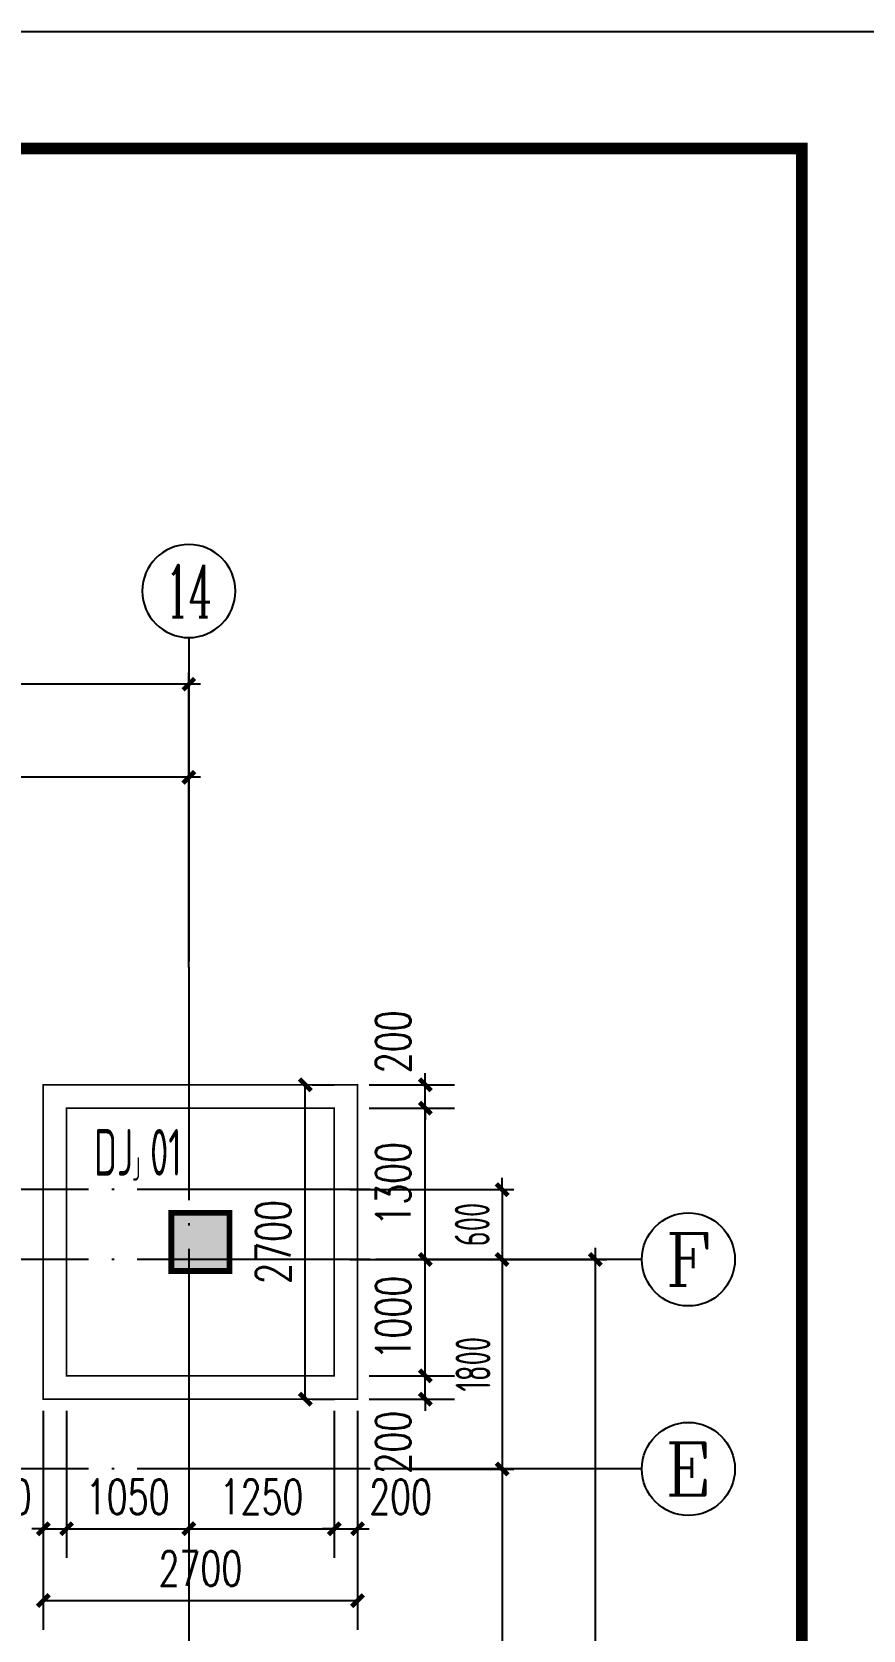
# Model space of a CAD drawing. Extents: x 127019 to 780419, y 327305 to 369305.
# Drawn here: x 238203 to 245344, y 355578 to 369305 of the extents above; entities that cross this region are included whole.
import ezdxf
from ezdxf.enums import TextEntityAlignment as Align

# ---------------------------------------------------------------- set-up
doc = ezdxf.new("R2010")
doc.units = 0
doc.header["$LTSCALE"] = 1000
doc.header["$MEASUREMENT"] = 0
doc.linetypes.add('CONTINOUS', pattern=[0])
doc.linetypes.add('DOTE', pattern=[2.42, 2, -0.2, 0.02, -0.2])
doc.layers.get('0').update_dxf_attribs({"linetype": 'CONTINUOUS'})
doc.layers.get('Defpoints').update_dxf_attribs({"linetype": 'CONTINUOUS'})
for name, color, linetype in [('1503', 7, 'CONTINUOUS'), ('2106', 2, 'CONTINUOUS'), ('AXIS_TEXT', 7, 'CONTINUOUS'), ('COLU', 7, 'CONTINUOUS'), ('COLUMN', 7, 'CONTINUOUS'), ('DIM', 3, 'CONTINUOUS'), ('DOTE', 8, 'DOTE'), ('PUB_DIM', 3, 'CONTINUOUS'), ('PUB_TITLE', 4, 'CONTINUOUS'), ('柱涂实', 54, 'CONTINUOUS')]:
    doc.layers.add(name, color=color, linetype=linetype)
doc.styles.add('_TCH_DIM_T3', font='SIMPLEX', dxfattribs={"width": 0.705882, "bigfont": 'GBCBIG'})
doc.styles.add('COMPLEX', font='COMPLEX.shx')
doc.styles.get("Standard").update_dxf_attribs({"font": 'gbxwxt.shx', "bigfont": 'gbhzfs.shx'})
doc.styles.add('TSSD_Dimension', font='gbxwxt.shx', dxfattribs={"width": 0.7, "bigfont": 'gbhzfs.shx'})
doc.styles.add('TSSD_Rein', font='tssdeng.shx', dxfattribs={"width": 0.6, "bigfont": 'gbhzfs.shx'})
doc.dimstyles.new('_TCH_ARCH&&100', dxfattribs={"dimtxt": 297.5, "dimasz": 100, "dimexe": 250, "dimexo": 300, "dimgap": 126.25, "dimtad": 1, "dimdec": 0, "dimzin": 0, "dimdsep": 46, "dimtxsty": '_TCH_DIM_T3', "dimblk": 'ARCHTICK', "dimcen": 0.09, "dimclrt": 7, "dimazin": 2, "dimtfac": 1, "dimtdec": 0, "dimtix": 1, "dimtmove": 2, "dimatfit": 3, "dimfxl": 0, "dimtolj": 1, "dimtzin": 0, "dimarcsym": 0})
doc.dimstyles.new('TSSD_100_100', dxfattribs={"dimtxt": 300, "dimasz": 100, "dimexe": 100, "dimexo": 250, "dimgap": 100, "dimtad": 1, "dimdec": 0, "dimzin": 0, "dimdsep": 46, "dimtxsty": 'TSSD_Dimension', "dimblk": 'ARCHTICK', "dimcen": 0, "dimdle": 100, "dimclrt": 7, "dimadec": 0, "dimazin": 0, "dimtfac": 1, "dimtdec": 0, "dimtix": 1, "dimtmove": 2, "dimatfit": 3, "dimfxl": 0, "dimtolj": 1, "dimtzin": 0, "dimarcsym": 0})

# ---------------------------------------------------------------- blocks, each defined once
blk = doc.blocks.new('_ArchTick')
at = {"color": 0, "linetype": 'ByBlock', "const_width": 0.4}
blk.add_lwpolyline([(-0.5, -0.5), (0.5, 0.5)], dxfattribs=at)
blk = doc.blocks.new('*D85')
at = {"layer": 'Defpoints', "color": 0, "linetype": 'CONTINOUS', "transparency": 16777216}
for p in [(241209, 358761), (241209, 341961), (243043, 341961)]:
    blk.add_point(p, dxfattribs=at)
at = {"layer": 'PUB_DIM', "color": 0, "linetype": 'CONTINOUS', "lineweight": -2, "transparency": 16777216}
for p, q in [((243043, 358861), (243043, 341861)), ((241459, 358761), (243143, 358761)), ((241459, 341961), (243143, 341961))]:
    blk.add_line(p, q, dxfattribs=at)
at = {"layer": 'PUB_DIM', "color": 0, "linetype": 'CONTINOUS', "lineweight": -2, "transparency": 16777216, "xscale": 100, "yscale": 100, "zscale": 100}
for p, rotation in [((243043, 358761), 90), ((243043, 341961), 270)]:
    blk.add_blockref('_ArchTick', p, dxfattribs=dict(at, rotation=rotation))
at = {"layer": 'PUB_DIM', "color": 7, "linetype": 'CONTINOUS', "transparency": 16777216, "insert": (242786, 350361), "char_height": 300, "attachment_point": 5, "rotation": 90, "style": 'TSSD_Dimension'}
blk.add_mtext('\\A1;16800', dxfattribs=at)
blk = doc.blocks.new('*D81')
at = {"layer": 'Defpoints', "color": 0, "linetype": 'CONTINOUS', "transparency": 16777216}
for p in [(241209, 356961), (241209, 351561), (242243, 351561)]:
    blk.add_point(p, dxfattribs=at)
at = {"layer": 'PUB_DIM', "color": 0, "linetype": 'CONTINOUS', "lineweight": -2, "transparency": 16777216}
for p, q in [((242243, 357061), (242243, 351461)), ((241459, 356961), (242343, 356961)), ((241459, 351561), (242343, 351561))]:
    blk.add_line(p, q, dxfattribs=at)
at = {"layer": 'PUB_DIM', "color": 0, "linetype": 'CONTINOUS', "lineweight": -2, "transparency": 16777216, "xscale": 100, "yscale": 100, "zscale": 100}
for p, rotation in [((242243, 356961), 90), ((242243, 351561), 270)]:
    blk.add_blockref('_ArchTick', p, dxfattribs=dict(at, rotation=rotation))
at = {"layer": 'PUB_DIM', "color": 7, "linetype": 'CONTINOUS', "transparency": 16777216, "insert": (241993, 354261), "char_height": 300, "attachment_point": 5, "rotation": 90, "style": 'TSSD_Dimension'}
blk.add_mtext('\\A1;5400', dxfattribs=at)
blk = doc.blocks.new('*D80')
at = {"layer": 'Defpoints', "color": 0, "linetype": 'CONTINOUS', "transparency": 16777216}
for p in [(241209, 358761), (241209, 356961), (242243, 356961)]:
    blk.add_point(p, dxfattribs=at)
at = {"layer": 'PUB_DIM', "color": 0, "linetype": 'CONTINOUS', "lineweight": -2, "transparency": 16777216}
for p, q in [((242243, 358861), (242243, 356861)), ((241459, 358761), (242343, 358761)), ((241459, 356961), (242343, 356961))]:
    blk.add_line(p, q, dxfattribs=at)
at = {"layer": 'PUB_DIM', "color": 0, "linetype": 'CONTINOUS', "lineweight": -2, "transparency": 16777216, "xscale": 100, "yscale": 100, "zscale": 100}
for p, rotation in [((242243, 358761), 90), ((242243, 356961), 270)]:
    blk.add_blockref('_ArchTick', p, dxfattribs=dict(at, rotation=rotation))
at = {"layer": 'PUB_DIM', "color": 7, "linetype": 'CONTINOUS', "transparency": 16777216, "insert": (241993, 357861), "char_height": 300, "attachment_point": 5, "rotation": 90, "style": 'TSSD_Dimension'}
blk.add_mtext('\\A1;1800', dxfattribs=at)
blk = doc.blocks.new('_axiso')
blk.add_circle((0, 0), 0.5)
at = {"layer": 'AXIS_TEXT', "style": 'COMPLEX', "width": 1.041667}
blk.add_attdef('A', text='', height=0.56, dxfattribs=at).set_placement((-0.25, -0.28), (0.25, -0.28), align=Align.FIT)
blk = doc.blocks.new('*D79')
at = {"layer": 'Defpoints', "color": 0, "linetype": 'CONTINOUS', "transparency": 16777216}
for p in [(235951, 362903), (235951, 361022), (239551, 361022)]:
    blk.add_point(p, dxfattribs=at)
at = {"layer": 'PUB_DIM', "color": 0, "linetype": 'CONTINOUS', "lineweight": -2, "transparency": 16777216}
for p, q in [((235951, 361272), (235951, 363003)), ((239551, 361272), (239551, 363003)), ((239651, 362903), (235851, 362903))]:
    blk.add_line(p, q, dxfattribs=at)
at = {"layer": 'PUB_DIM', "color": 0, "linetype": 'CONTINOUS', "lineweight": -2, "transparency": 16777216, "xscale": 100, "yscale": 100, "zscale": 100, "rotation": 180}
blk.add_blockref('_ArchTick', (235951, 362903), dxfattribs=at)
at = {"layer": 'PUB_DIM', "color": 0, "linetype": 'CONTINOUS', "lineweight": -2, "transparency": 16777216, "xscale": 100, "yscale": 100, "zscale": 100}
blk.add_blockref('_ArchTick', (239551, 362903), dxfattribs=at)
at = {"layer": 'PUB_DIM', "color": 7, "linetype": 'CONTINOUS', "transparency": 16777216, "insert": (237751, 363160), "char_height": 300, "attachment_point": 5, "style": 'TSSD_Dimension'}
blk.add_mtext('\\A1;3600', dxfattribs=at)
blk = doc.blocks.new('*D77')
at = {"layer": 'Defpoints', "color": 0, "transparency": 16777216}
for p in [(240686, 359361), (240686, 358761), (242243, 358761)]:
    blk.add_point(p, dxfattribs=at)
at = {"layer": 'DIM', "color": 0, "lineweight": -2, "transparency": 16777216}
for p, q in [((242243, 359361), (242243, 359461)), ((240936, 359361), (242343, 359361)), ((242243, 359361), (242243, 358761)), ((240936, 358761), (242343, 358761)), ((242243, 358761), (242243, 358661))]:
    blk.add_line(p, q, dxfattribs=at)
at = {"layer": 'DIM', "color": 0, "lineweight": -2, "transparency": 16777216, "xscale": 100, "yscale": 100, "zscale": 100}
for p, rotation in [((242243, 359361), 270), ((242243, 358761), 90)]:
    blk.add_blockref('_ArchTick', p, dxfattribs=dict(at, rotation=rotation))
at = {"layer": 'DIM', "color": 7, "transparency": 16777216, "insert": (241986, 359061), "char_height": 300, "attachment_point": 5, "rotation": 90, "style": 'TSSD_Dimension'}
blk.add_mtext('\\A1;600', dxfattribs=at)
blk = doc.blocks.new('*D62')
at = {"layer": 'Defpoints', "color": 0, "linetype": 'CONTINOUS', "transparency": 16777216}
for p in [(192751, 363703), (192751, 361022), (239551, 361022)]:
    blk.add_point(p, dxfattribs=at)
at = {"layer": 'PUB_DIM', "color": 0, "linetype": 'CONTINOUS', "lineweight": -2, "transparency": 16777216}
for p, q in [((192751, 361272), (192751, 363803)), ((239551, 361272), (239551, 363803)), ((239651, 363703), (192651, 363703))]:
    blk.add_line(p, q, dxfattribs=at)
at = {"layer": 'PUB_DIM', "color": 0, "linetype": 'CONTINOUS', "lineweight": -2, "transparency": 16777216, "xscale": 100, "yscale": 100, "zscale": 100}
for p, rotation in [((192751, 363703), 179.9999999999991), ((239551, 363703), 359.9999999999991)]:
    blk.add_blockref('_ArchTick', p, dxfattribs=dict(at, rotation=rotation))
at = {"layer": 'PUB_DIM', "color": 7, "linetype": 'CONTINOUS', "transparency": 16777216, "insert": (216151, 363960), "char_height": 300, "attachment_point": 5, "style": 'TSSD_Dimension'}
blk.add_mtext('\\A1;46800', dxfattribs=at)
blk = doc.blocks.new('A$C5E704440')
at = {"layer": '2106', "color": 8}
blk.add_solid([(47150, 400), (46650, 400), (47150, -100), (46650, -100)], dxfattribs=at)
at = {"layer": 'COLUMN'}
blk.add_lwpolyline([(46650, -100), (47150, -100), (47150, 400), (46650, 400)], close=True, dxfattribs=at)
blk = doc.blocks.new('*D453')
at = {"layer": 'Defpoints', "color": 0, "linetype": 'CONTINOUS', "transparency": 16777216}
for p in [(238301, 357561), (241001, 357561), (241001, 355831)]:
    blk.add_point(p, dxfattribs=at)
at = {"layer": 'PUB_DIM', "color": 0, "linetype": 'CONTINOUS', "lineweight": -2, "transparency": 16777216}
for p, q in [((238301, 357261), (238301, 355581)), ((241001, 357261), (241001, 355581)), ((238301, 355831), (241001, 355831))]:
    blk.add_line(p, q, dxfattribs=at)
at = {"layer": 'PUB_DIM', "color": 0, "linetype": 'CONTINOUS', "lineweight": -2, "transparency": 16777216, "xscale": 100, "yscale": 100, "zscale": 100, "rotation": 180}
blk.add_blockref('_ArchTick', (238301, 355831), dxfattribs=at)
at = {"layer": 'PUB_DIM', "color": 0, "linetype": 'CONTINOUS', "lineweight": -2, "transparency": 16777216, "xscale": 100, "yscale": 100, "zscale": 100}
blk.add_blockref('_ArchTick', (241001, 355831), dxfattribs=at)
at = {"layer": 'PUB_DIM', "color": 7, "linetype": 'CONTINOUS', "transparency": 16777216, "insert": (239651, 356106), "char_height": 297.5, "attachment_point": 5, "style": '_TCH_DIM_T3'}
blk.add_mtext('\\A1;2700', dxfattribs=at)
blk = doc.blocks.new('*D454')
at = {"layer": 'Defpoints', "color": 0, "linetype": 'CONTINOUS', "transparency": 16777216}
for p in [(240801, 357761), (241001, 357761), (241001, 356448)]:
    blk.add_point(p, dxfattribs=at)
at = {"layer": 'PUB_DIM', "color": 0, "linetype": 'CONTINOUS', "lineweight": -2, "transparency": 16777216}
for p, q in [((240801, 357461), (240801, 356198)), ((241001, 357461), (241001, 356198)), ((240801, 356448), (240701, 356448)), ((240801, 356448), (241001, 356448)), ((241001, 356448), (241101, 356448))]:
    blk.add_line(p, q, dxfattribs=at)
at = {"layer": 'PUB_DIM', "color": 0, "linetype": 'CONTINOUS', "lineweight": -2, "transparency": 16777216, "xscale": 100, "yscale": 100, "zscale": 100}
blk.add_blockref('_ArchTick', (240801, 356448), dxfattribs=at)
at = {"layer": 'PUB_DIM', "color": 0, "linetype": 'CONTINOUS', "lineweight": -2, "transparency": 16777216, "xscale": 100, "yscale": 100, "zscale": 100, "rotation": 180}
blk.add_blockref('_ArchTick', (241001, 356448), dxfattribs=at)
at = {"layer": 'PUB_DIM', "color": 7, "linetype": 'CONTINOUS', "transparency": 16777216, "insert": (241371, 356723), "char_height": 297.5, "attachment_point": 5, "style": '_TCH_DIM_T3'}
blk.add_mtext('\\A1;200', dxfattribs=at)
blk = doc.blocks.new('*D455')
at = {"layer": 'Defpoints', "color": 0, "linetype": 'CONTINOUS', "transparency": 16777216}
for p in [(239551, 357761), (240801, 357761), (240801, 356448)]:
    blk.add_point(p, dxfattribs=at)
at = {"layer": 'PUB_DIM', "color": 0, "linetype": 'CONTINOUS', "lineweight": -2, "transparency": 16777216}
for p, q in [((239551, 357461), (239551, 356198)), ((240801, 357461), (240801, 356198)), ((239551, 356448), (240801, 356448))]:
    blk.add_line(p, q, dxfattribs=at)
at = {"layer": 'PUB_DIM', "color": 0, "linetype": 'CONTINOUS', "lineweight": -2, "transparency": 16777216, "xscale": 100, "yscale": 100, "zscale": 100, "rotation": 180}
blk.add_blockref('_ArchTick', (239551, 356448), dxfattribs=at)
at = {"layer": 'PUB_DIM', "color": 0, "linetype": 'CONTINOUS', "lineweight": -2, "transparency": 16777216, "xscale": 100, "yscale": 100, "zscale": 100}
blk.add_blockref('_ArchTick', (240801, 356448), dxfattribs=at)
at = {"layer": 'PUB_DIM', "color": 7, "linetype": 'CONTINOUS', "transparency": 16777216, "insert": (240176, 356723), "char_height": 297.5, "attachment_point": 5, "style": '_TCH_DIM_T3'}
blk.add_mtext('\\A1;1250', dxfattribs=at)
blk = doc.blocks.new('*D456')
at = {"layer": 'Defpoints', "color": 0, "linetype": 'CONTINOUS', "transparency": 16777216}
for p in [(238501, 357761), (239551, 357761), (239551, 356448)]:
    blk.add_point(p, dxfattribs=at)
at = {"layer": 'PUB_DIM', "color": 0, "linetype": 'CONTINOUS', "lineweight": -2, "transparency": 16777216}
for p, q in [((238501, 357461), (238501, 356198)), ((239551, 357461), (239551, 356198)), ((238501, 356448), (239551, 356448))]:
    blk.add_line(p, q, dxfattribs=at)
at = {"layer": 'PUB_DIM', "color": 0, "linetype": 'CONTINOUS', "lineweight": -2, "transparency": 16777216, "xscale": 100, "yscale": 100, "zscale": 100, "rotation": 180}
blk.add_blockref('_ArchTick', (238501, 356448), dxfattribs=at)
at = {"layer": 'PUB_DIM', "color": 0, "linetype": 'CONTINOUS', "lineweight": -2, "transparency": 16777216, "xscale": 100, "yscale": 100, "zscale": 100}
blk.add_blockref('_ArchTick', (239551, 356448), dxfattribs=at)
at = {"layer": 'PUB_DIM', "color": 7, "linetype": 'CONTINOUS', "transparency": 16777216, "insert": (239026, 356723), "char_height": 297.5, "attachment_point": 5, "style": '_TCH_DIM_T3'}
blk.add_mtext('\\A1;1050', dxfattribs=at)
blk = doc.blocks.new('*D457')
at = {"layer": 'Defpoints', "color": 0, "linetype": 'CONTINOUS', "transparency": 16777216}
for p in [(238301, 357761), (238501, 357761), (238501, 356448)]:
    blk.add_point(p, dxfattribs=at)
at = {"layer": 'PUB_DIM', "color": 0, "linetype": 'CONTINOUS', "lineweight": -2, "transparency": 16777216}
for p, q in [((238301, 357461), (238301, 356198)), ((238501, 357461), (238501, 356198)), ((238301, 356448), (238201, 356448)), ((238301, 356448), (238501, 356448)), ((238501, 356448), (238601, 356448))]:
    blk.add_line(p, q, dxfattribs=at)
at = {"layer": 'PUB_DIM', "color": 0, "linetype": 'CONTINOUS', "lineweight": -2, "transparency": 16777216, "xscale": 100, "yscale": 100, "zscale": 100}
blk.add_blockref('_ArchTick', (238301, 356448), dxfattribs=at)
at = {"layer": 'PUB_DIM', "color": 0, "linetype": 'CONTINOUS', "lineweight": -2, "transparency": 16777216, "xscale": 100, "yscale": 100, "zscale": 100, "rotation": 180}
blk.add_blockref('_ArchTick', (238501, 356448), dxfattribs=at)
at = {"layer": 'PUB_DIM', "color": 7, "linetype": 'CONTINOUS', "transparency": 16777216, "insert": (237931, 356723), "char_height": 297.5, "attachment_point": 5, "style": '_TCH_DIM_T3'}
blk.add_mtext('\\A1;200', dxfattribs=at)
blk = doc.blocks.new('*D458')
at = {"layer": 'Defpoints', "color": 0, "linetype": 'CONTINOUS', "transparency": 16777216}
for p in [(240311, 360261), (240552, 360261), (240311, 357561)]:
    blk.add_point(p, dxfattribs=at)
at = {"layer": 'PUB_DIM', "color": 0, "linetype": 'CONTINOUS', "lineweight": -2, "transparency": 16777216}
for p, q in [((240552, 357561), (240552, 360261)), ((240611, 360261), (240802, 360261)), ((240611, 357561), (240802, 357561))]:
    blk.add_line(p, q, dxfattribs=at)
at = {"layer": 'PUB_DIM', "color": 0, "linetype": 'CONTINOUS', "lineweight": -2, "transparency": 16777216, "xscale": 100, "yscale": 100, "zscale": 100}
for p, rotation in [((240552, 360261), 90), ((240552, 357561), 270)]:
    blk.add_blockref('_ArchTick', p, dxfattribs=dict(at, rotation=rotation))
at = {"layer": 'PUB_DIM', "color": 7, "linetype": 'CONTINOUS', "transparency": 16777216, "insert": (240277, 358911), "char_height": 297.5, "attachment_point": 5, "rotation": 90, "style": '_TCH_DIM_T3'}
blk.add_mtext('\\A1;2700', dxfattribs=at)
blk = doc.blocks.new('*D459')
at = {"layer": 'Defpoints', "color": 0, "linetype": 'CONTINOUS', "transparency": 16777216}
for p in [(240801, 360261), (241583, 360261), (240801, 360061)]:
    blk.add_point(p, dxfattribs=at)
at = {"layer": 'PUB_DIM', "color": 0, "linetype": 'CONTINOUS', "lineweight": -2, "transparency": 16777216}
for p, q in [((241583, 360261), (241583, 360361)), ((241101, 360261), (241833, 360261)), ((241583, 360061), (241583, 360261)), ((241101, 360061), (241833, 360061)), ((241583, 360061), (241583, 359961))]:
    blk.add_line(p, q, dxfattribs=at)
at = {"layer": 'PUB_DIM', "color": 0, "linetype": 'CONTINOUS', "lineweight": -2, "transparency": 16777216, "xscale": 100, "yscale": 100, "zscale": 100}
for p, rotation in [((241583, 360261), 270), ((241583, 360061), 90)]:
    blk.add_blockref('_ArchTick', p, dxfattribs=dict(at, rotation=rotation))
at = {"layer": 'PUB_DIM', "color": 7, "linetype": 'CONTINOUS', "transparency": 16777216, "insert": (241308, 360631), "char_height": 297.5, "attachment_point": 5, "rotation": 90, "style": '_TCH_DIM_T3'}
blk.add_mtext('\\A1;200', dxfattribs=at)
blk = doc.blocks.new('*D460')
at = {"layer": 'Defpoints', "color": 0, "linetype": 'CONTINOUS', "transparency": 16777216}
for p in [(240801, 360061), (241583, 360061), (240801, 358761)]:
    blk.add_point(p, dxfattribs=at)
at = {"layer": 'PUB_DIM', "color": 0, "linetype": 'CONTINOUS', "lineweight": -2, "transparency": 16777216}
for p, q in [((241101, 360061), (241833, 360061)), ((241583, 358761), (241583, 360061)), ((241101, 358761), (241833, 358761))]:
    blk.add_line(p, q, dxfattribs=at)
at = {"layer": 'PUB_DIM', "color": 0, "linetype": 'CONTINOUS', "lineweight": -2, "transparency": 16777216, "xscale": 100, "yscale": 100, "zscale": 100}
for p, rotation in [((241583, 360061), 90), ((241583, 358761), 270)]:
    blk.add_blockref('_ArchTick', p, dxfattribs=dict(at, rotation=rotation))
at = {"layer": 'PUB_DIM', "color": 7, "linetype": 'CONTINOUS', "transparency": 16777216, "insert": (241308, 359411), "char_height": 297.5, "attachment_point": 5, "rotation": 90, "style": '_TCH_DIM_T3'}
blk.add_mtext('\\A1;1300', dxfattribs=at)
blk = doc.blocks.new('*D461')
at = {"layer": 'Defpoints', "color": 0, "linetype": 'CONTINOUS', "transparency": 16777216}
for p in [(240801, 358761), (241583, 358761), (240801, 357761)]:
    blk.add_point(p, dxfattribs=at)
at = {"layer": 'PUB_DIM', "color": 0, "linetype": 'CONTINOUS', "lineweight": -2, "transparency": 16777216}
for p, q in [((241101, 358761), (241833, 358761)), ((241583, 357761), (241583, 358761)), ((241101, 357761), (241833, 357761))]:
    blk.add_line(p, q, dxfattribs=at)
at = {"layer": 'PUB_DIM', "color": 0, "linetype": 'CONTINOUS', "lineweight": -2, "transparency": 16777216, "xscale": 100, "yscale": 100, "zscale": 100}
for p, rotation in [((241583, 358761), 90), ((241583, 357761), 270)]:
    blk.add_blockref('_ArchTick', p, dxfattribs=dict(at, rotation=rotation))
at = {"layer": 'PUB_DIM', "color": 7, "linetype": 'CONTINOUS', "transparency": 16777216, "insert": (241308, 358261), "char_height": 297.5, "attachment_point": 5, "rotation": 90, "style": '_TCH_DIM_T3'}
blk.add_mtext('\\A1;1000', dxfattribs=at)
blk = doc.blocks.new('*D462')
at = {"layer": 'Defpoints', "color": 0, "linetype": 'CONTINOUS', "transparency": 16777216}
for p in [(240801, 357761), (241583, 357761), (240801, 357561)]:
    blk.add_point(p, dxfattribs=at)
at = {"layer": 'PUB_DIM', "color": 0, "linetype": 'CONTINOUS', "lineweight": -2, "transparency": 16777216}
for p, q in [((241101, 357761), (241833, 357761)), ((241583, 357761), (241583, 357861)), ((241583, 357561), (241583, 357761)), ((241101, 357561), (241833, 357561)), ((241583, 357561), (241583, 357461))]:
    blk.add_line(p, q, dxfattribs=at)
at = {"layer": 'PUB_DIM', "color": 0, "linetype": 'CONTINOUS', "lineweight": -2, "transparency": 16777216, "xscale": 100, "yscale": 100, "zscale": 100}
for p, rotation in [((241583, 357761), 270), ((241583, 357561), 90)]:
    blk.add_blockref('_ArchTick', p, dxfattribs=dict(at, rotation=rotation))
at = {"layer": 'PUB_DIM', "color": 7, "linetype": 'CONTINOUS', "transparency": 16777216, "insert": (241308, 357191), "char_height": 297.5, "attachment_point": 5, "rotation": 90, "style": '_TCH_DIM_T3'}
blk.add_mtext('\\A1;200', dxfattribs=at)

msp = doc.modelspace()

# ---------------------------------------------------------------- linework, layer by layer
at = {"layer": 'COLU'}
for points, const_width in [([(241000.7, 357561.2), (241000.7, 360261.2), (238300.7, 360261.2), (238300.7, 357561.2)], 14.7), ([(240800.7, 357761.2), (240800.7, 360061.2), (238500.7, 360061.2), (238500.7, 357761.2)], 14.7), ([(239400.8, 359161.5), (239900.8, 359161.5), (239900.8, 358661.5), (239400.8, 358661.5)], 50), ([(239400.8, 359161.5), (239900.8, 359161.5), (239900.8, 358661.5), (239400.8, 358661.5)], 50)]:
    msp.add_lwpolyline(points, close=True, dxfattribs=dict(at, const_width=const_width))
at = {"layer": 'DIM'}
for p, q in [((239551.2, 364102.9), (239551.2, 361321.7)), ((243443.4, 358761.5), (241158.5, 358761.5)), ((243443.4, 356961.5), (241158.5, 356961.5))]:
    msp.add_line(p, q, dxfattribs=at)
at = {"layer": 'DOTE'}
for p, q in [((239551.2, 361271.7), (239551.2, 339451.3)), ((241108.5, 359361.5), (191504.9, 359361.5)), ((241108.5, 359361.5), (232251.2, 359361.5)), ((241108.5, 358761.5), (191504.9, 358761.5)), ((241108.5, 356961.5), (191504.9, 356961.5))]:
    msp.add_line(p, q, dxfattribs=at)
at = {"layer": 'PUB_TITLE'}
msp.add_lwpolyline([(186419.2, 327305.3), (245819.2, 327305.3), (245819.2, 369305.3), (186419.2, 369305.3)], close=True, dxfattribs=at)
at = {"layer": 'PUB_TITLE', "const_width": 100}
msp.add_lwpolyline([(187419.2, 328305.3), (244819.2, 328305.3), (244819.2, 368305.3), (187419.2, 368305.3)], close=True, dxfattribs=at)

# ---------------------------------------------------------------- block references
at = {"layer": 'DIM'}
ref = msp.add_blockref('_axiso', (239551.2, 364502.9), dxfattribs=dict(at, xscale=-800, yscale=800, zscale=800, rotation=180))
ref.add_attrib('A', '14', dxfattribs={"layer": 'AXIS_TEXT', "height": 448, "style": 'COMPLEX', "width": 0.604839}).set_placement((239351.2, 364278.9), (239751.2, 364278.9), align=Align.FIT)
ref = msp.add_blockref('_axiso', (243843.4, 358761.5), dxfattribs=dict(at, xscale=800, yscale=800, zscale=800))
ref.add_attrib('A', 'F', dxfattribs={"layer": 'AXIS_TEXT', "height": 448, "style": 'COMPLEX', "width": 1.171875}).set_placement((243643.4, 358537.5), (244043.4, 358537.5), align=Align.FIT)
ref = msp.add_blockref('_axiso', (243843.4, 356961.5), dxfattribs=dict(at, xscale=800, yscale=800, zscale=800))
ref.add_attrib('A', 'E', dxfattribs={"layer": 'AXIS_TEXT', "height": 448, "style": 'COMPLEX', "width": 1.171875}).set_placement((243643.4, 356737.5), (244043.4, 356737.5), align=Align.FIT)
at = {"layer": '柱涂实', "color": 7, "linetype": 'CONTINOUS'}
msp.add_blockref('A$C5E704440', (192751.2, 358761.5), dxfattribs=at)

# ---------------------------------------------------------------- texts
at = {"layer": '1503', "style": 'TSSD_Rein', "width": 0.6}
msp.add_text('DJ 01 ', height=400, dxfattribs=at).set_placement((238736.6, 359481.5))
at = {"layer": '1503', "width": 0.7}
msp.add_text('J', height=200, dxfattribs=at).set_placement((239064.4, 359438.3))

# ---------------------------------------------------------------- dimensions: what is measured, and where the dimension line sits
at = {"layer": 'DIM'}
dim = msp.add_aligned_dim(p1=(240685.7, 359361.5), p2=(240685.7, 358761.5), distance=1557.6, dimstyle='TSSD_100_100', dxfattribs=at)
dim.commit()
dim.dimension.update_dxf_attribs({"geometry": '*D77', "text_midpoint": (241986.3, 359061.5)})
at = {"layer": 'PUB_DIM', "linetype": 'CONTINOUS'}
for p1, p2, distance, dimstyle, picture, middle in [((239551.2, 361021.7), (192751.2, 361021.7), -2681.2, 'TSSD_100_100', '*D62', (216151.2, 363960)), ((239551.2, 361021.7), (235951.2, 361021.7), -1881.2, 'TSSD_100_100', '*D79', (237751.2, 363160)), ((240310.9, 357561.2), (240310.9, 360261.2), -241.5, '_TCH_ARCH&&100', '*D458', (240277.5, 358911.2)), ((240800.7, 358761.5), (240800.7, 360061.2), -782.3, '_TCH_ARCH&&100', '*D460', (241308, 359411.4)), ((241209.4, 358761.5), (241209.4, 341961.5), 1834, 'TSSD_100_100', '*D85', (242786.3, 350361.5)), ((241209.4, 358761.5), (241209.4, 356961.5), 1034, 'TSSD_100_100', '*D80', (241993.3, 357861.5)), ((240800.7, 357761.2), (240800.7, 358761.5), -782.3, '_TCH_ARCH&&100', '*D461', (241308, 358261.4)), ((238500.7444, 357761.2151), (239551.2121, 357761.2151), -1313.4375, '_TCH_ARCH&&100', '*D456', (239025.9782, 356722.7776)), ((239551.2121, 357761.2151), (240800.7444, 357761.2151), -1313.4375, '_TCH_ARCH&&100', '*D455', (240175.9782, 356722.7776)), ((238300.7, 357561.2), (241000.7, 357561.2), -1730.4, '_TCH_ARCH&&100', '*D453', (239650.7, 356105.8))]:
    dim = msp.add_aligned_dim(p1=p1, p2=p2, distance=distance, dimstyle=dimstyle, dxfattribs=at)
    dim.commit()
    dim.dimension.update_dxf_attribs({"geometry": picture, "text_midpoint": middle})
for base, p1, p2, angle, picture, middle in [((241583, 360261.2), (240800.7, 360061.2), (240800.7, 360261.2), 90, '*D459', (241308, 360631.2)), ((238500.7, 356447.8), (238300.7, 357761.2), (238500.7, 357761.2), 0, '*D457', (237930.7, 356722.8)), ((241000.7, 356447.8), (240800.7, 357761.2), (241000.7, 357761.2), 0, '*D454', (241370.7, 356722.8)), ((241583, 357761.2), (240800.7, 357561.2), (240800.7, 357761.2), 90, '*D462', (241308, 357191.2))]:
    dim = msp.add_linear_dim(base=base, p1=p1, p2=p2, angle=angle, dimstyle='_TCH_ARCH&&100', dxfattribs=at)
    dim.commit()
    dim.dimension.update_dxf_attribs({"geometry": picture, "text_midpoint": middle, "dimtype": 129})
dim = msp.add_linear_dim(base=(242243.4, 351561.5), p1=(241209.4, 356961.5), p2=(241209.4, 351561.5), angle=90, dimstyle='TSSD_100_100', dxfattribs=at)
dim.commit()
dim.dimension.update_dxf_attribs({"geometry": '*D81', "text_midpoint": (241993.3, 354261.5)})

doc.saveas('drawing.dxf')
